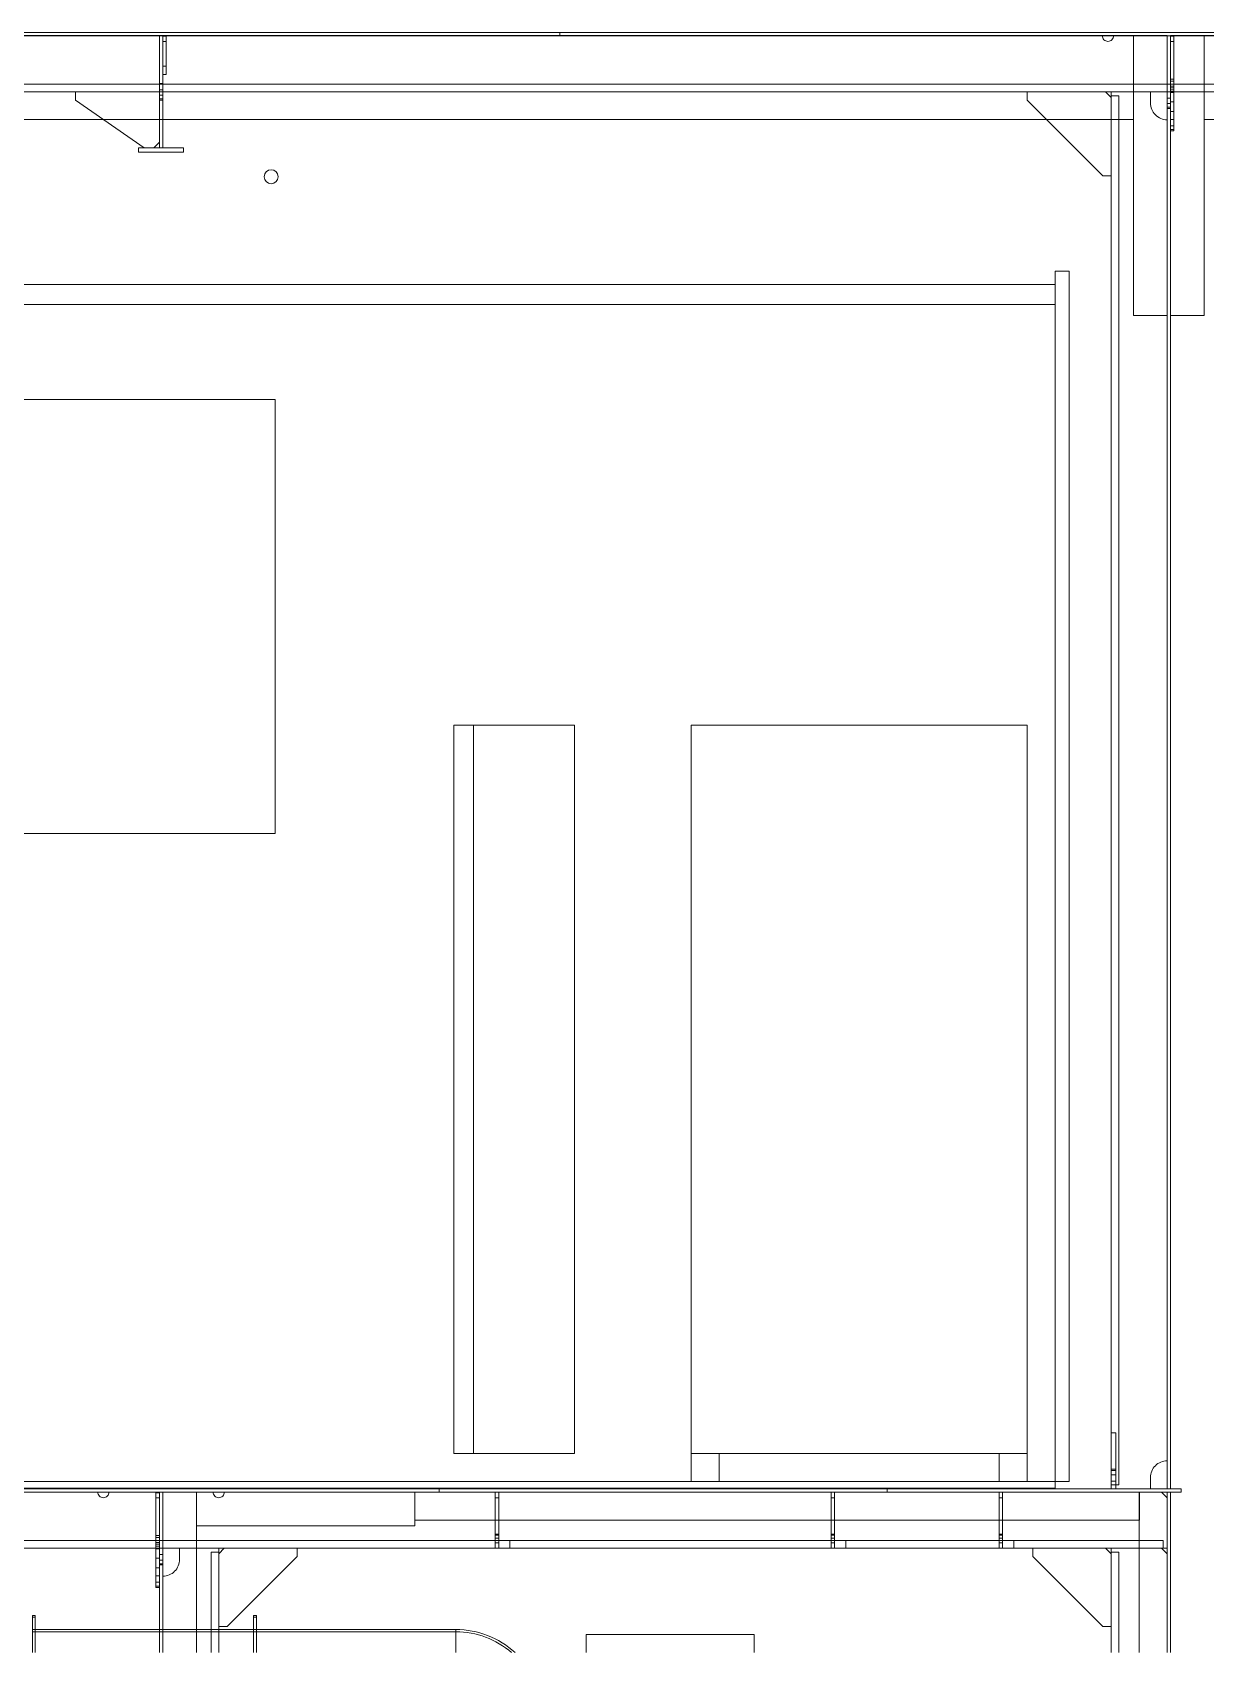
# Model space of a CAD drawing. Header units: millimetres. Extents: x -35117 to 70520, y -28859 to 27816.
# Drawn here: x -31707 to -29612, y -3659 to -767 of the extents above; entities that cross this region are included whole.
import ezdxf

# ---------------------------------------------------------------- set-up
doc = ezdxf.new("R2010")
doc.units = ezdxf.units.MM
for name, color, linetype in [('-1102', 7, 'Continuous'), ('-1103', 7, 'Continuous'), ('-1109', 7, 'Continuous'), ('-1113', 7, 'Continuous'), ('-1114', 7, 'Continuous'), ('-1513', 7, 'Continuous'), ('-1602', 7, 'Continuous'), ('1', 7, 'Continuous')]:
    doc.layers.add(name, color=color, linetype=linetype)

msp = doc.modelspace()

# ---------------------------------------------------------------- linework, layer by layer
at = {"layer": '-1102', "color": 3, "lineweight": 0}
for p, q in [((-31474.336, -772.966), (-31480.335, -772.966)), ((-31480.335, -772.966), (-31480.335, -972.966)), ((-31480.335, -772.966), (-31474.336, -772.966)), ((-31480.335, -857.966), (-31480.335, -772.966)), ((-31474.336, -972.966), (-31474.336, -772.966)), ((-31474.336, -772.966), (-31474.336, -857.966)), ((-29674.336, -772.966), (-29680.335, -772.966)), ((-29680.335, -772.966), (-29680.335, -3366.966)), ((-29680.335, -772.966), (-29674.336, -772.966)), ((-29680.335, -872.966), (-29680.335, -772.966)), ((-29674.336, -3366.966), (-29674.336, -772.966)), ((-29674.336, -772.966), (-29674.336, -872.966)), ((-31480.335, -857.966), (-31474.336, -857.966)), ((-31480.335, -869.447), (-31480.335, -857.966)), ((-31474.336, -857.966), (-31474.336, -869.447)), ((-31480.335, -869.447), (-31474.336, -869.447)), ((-31480.335, -879.179), (-31480.335, -869.447)), ((-31480.335, -879.179), (-31474.336, -879.179)), ((-31480.335, -885.683), (-31480.335, -879.179)), ((-31480.335, -885.683), (-31474.336, -885.683)), ((-31480.335, -887.966), (-31480.335, -885.683)), ((-31474.336, -887.966), (-31480.335, -887.966)), ((-31474.336, -869.447), (-31474.336, -879.179)), ((-31474.336, -879.179), (-31474.336, -885.683)), ((-31474.336, -885.683), (-31474.336, -887.966)), ((-29680.335, -872.966), (-29674.336, -872.966)), ((-29680.335, -884.446), (-29680.335, -872.966)), ((-29680.335, -884.446), (-29674.336, -884.446)), ((-29680.335, -894.179), (-29680.335, -884.446)), ((-29680.335, -894.179), (-29674.336, -894.179)), ((-29680.335, -900.683), (-29680.335, -894.179)), ((-29674.336, -872.966), (-29674.336, -884.446)), ((-29674.336, -884.446), (-29674.336, -894.179)), ((-29674.336, -894.179), (-29674.336, -900.683)), ((-29680.335, -900.683), (-29674.336, -900.683)), ((-29680.335, -902.966), (-29680.335, -900.683)), ((-29674.336, -902.966), (-29680.335, -902.966)), ((-29674.336, -900.683), (-29674.336, -902.966)), ((-31480.335, -972.966), (-31474.336, -972.966)), ((-31474.336, -3372.966), (-31480.335, -3372.966)), ((-31480.335, -3372.966), (-31474.336, -3372.966)), ((-31480.335, -3472.966), (-31480.335, -3372.966)), ((-31480.335, -3372.966), (-31480.335, -3659.428)), ((-31474.336, -3372.966), (-31474.336, -3472.966)), ((-31474.336, -3659.428), (-31474.336, -3372.966)), ((-29680.335, -3366.966), (-29674.336, -3366.966)), ((-29680.335, -3372.966), (-29680.335, -3659.428)), ((-31480.335, -3472.966), (-31474.336, -3472.966)), ((-31480.335, -3484.446), (-31480.335, -3472.966)), ((-31480.335, -3484.446), (-31474.336, -3484.446)), ((-31480.335, -3494.179), (-31480.335, -3484.446)), ((-31480.335, -3494.179), (-31474.336, -3494.179)), ((-31480.335, -3500.683), (-31480.335, -3494.179)), ((-31474.336, -3472.966), (-31474.336, -3484.446)), ((-31474.336, -3484.446), (-31474.336, -3494.179)), ((-31474.336, -3494.179), (-31474.336, -3500.683)), ((-31480.335, -3500.683), (-31474.336, -3500.683)), ((-31480.335, -3502.966), (-31480.335, -3500.683)), ((-31474.336, -3502.966), (-31480.335, -3502.966)), ((-31474.336, -3500.683), (-31474.336, -3502.966))]:
    msp.add_line(p, q, dxfattribs=at)
for points in [[(-32335.334, -772.966), (-30765.336, -772.966), (-30765.336, -766.966), (-32335.334, -766.966), (-32335.334, -772.966)], [(-30765.336, -772.966), (-29265.336, -772.966), (-29265.336, -766.966), (-30765.336, -766.966), (-30765.336, -772.966)], [(-30980.335, -3372.966), (-32180.335, -3372.966), (-32180.335, -3366.966), (-30980.335, -3366.966), (-30980.335, -3372.966)], [(-30180.335, -3372.966), (-30980.335, -3372.966), (-30980.335, -3366.966), (-30180.335, -3366.966), (-30180.335, -3372.966)], [(-29655.335, -3372.966), (-30180.335, -3372.966), (-30180.335, -3366.966), (-29655.335, -3366.966), (-29655.335, -3372.966)], [(-29674.336, -3659.428), (-29674.336, -3372.966), (-29680.335, -3372.966)]]:
    msp.add_lwpolyline(points, dxfattribs=at)
at = {"layer": '-1103', "color": 7, "lineweight": 0}
for p, q in [((-31474.336, -773.967), (-31468.336, -773.967)), ((-31474.336, -826.966), (-31474.336, -773.967)), ((-31474.336, -773.967), (-31468.336, -773.967)), ((-31474.336, -782.966), (-31474.336, -773.967)), ((-31468.336, -773.967), (-31468.336, -826.966)), ((-31468.336, -773.967), (-31468.336, -782.966)), ((-29674.336, -773.967), (-29668.336, -773.967)), ((-29674.336, -872.966), (-29674.336, -773.967)), ((-29674.336, -773.967), (-29668.336, -773.967)), ((-29674.336, -782.966), (-29674.336, -773.967)), ((-29668.336, -773.967), (-29668.336, -872.966)), ((-29668.336, -773.967), (-29668.336, -782.966)), ((-31468.336, -782.966), (-31474.336, -782.966)), ((-31474.336, -841.966), (-31474.336, -782.966)), ((-31468.336, -782.966), (-31468.336, -841.966)), ((-29668.336, -782.966), (-29674.336, -782.966)), ((-29674.336, -850.646), (-29674.336, -782.966)), ((-29668.336, -782.966), (-29668.336, -850.646)), ((-31468.336, -826.966), (-31474.336, -826.966)), ((-31474.336, -841.966), (-31474.336, -826.966)), ((-31468.336, -826.966), (-31468.336, -841.966)), ((-31468.336, -841.966), (-31474.336, -841.966)), ((-31468.336, -841.966), (-31474.336, -841.966)), ((-29668.336, -850.646), (-29674.336, -850.646)), ((-29674.336, -854.11), (-29674.336, -850.646)), ((-29668.336, -854.11), (-29674.336, -854.11)), ((-29674.336, -862.771), (-29674.336, -854.11)), ((-29668.336, -862.771), (-29674.336, -862.771)), ((-29674.336, -865.669), (-29674.336, -862.771)), ((-29674.336, -865.669), (-29668.336, -865.669)), ((-29674.336, -869.519), (-29674.336, -865.669)), ((-29668.336, -850.646), (-29668.336, -854.11)), ((-29668.336, -854.11), (-29668.336, -862.771)), ((-29668.336, -862.771), (-29668.336, -865.669)), ((-29668.336, -865.669), (-29668.336, -869.519)), ((-29674.336, -869.519), (-29668.336, -869.519)), ((-29674.336, -872.726), (-29674.336, -869.519)), ((-29674.336, -872.726), (-29668.336, -872.726)), ((-29674.336, -873.967), (-29674.336, -872.726)), ((-29668.336, -872.966), (-29674.336, -872.966)), ((-29674.336, -891.084), (-29674.336, -872.966)), ((-29674.336, -873.967), (-29668.336, -873.967)), ((-29674.336, -942.966), (-29674.336, -873.967)), ((-29668.336, -891.084), (-29674.336, -891.084)), ((-29674.336, -907.966), (-29674.336, -891.084)), ((-29668.336, -869.519), (-29668.336, -872.726)), ((-29668.336, -872.726), (-29668.336, -873.967)), ((-29668.336, -872.966), (-29668.336, -891.084)), ((-29668.336, -873.967), (-29668.336, -942.966)), ((-29668.336, -891.084), (-29668.336, -907.966)), ((-29668.336, -907.966), (-29674.336, -907.966)), ((-29674.336, -922.464), (-29674.336, -907.966)), ((-29668.336, -922.464), (-29674.336, -922.464)), ((-29674.336, -933.587), (-29674.336, -922.464)), ((-29668.336, -907.966), (-29668.336, -922.464)), ((-29668.336, -922.464), (-29668.336, -933.587)), ((-29668.336, -933.587), (-29674.336, -933.587)), ((-29674.336, -940.582), (-29674.336, -933.587)), ((-29668.336, -940.582), (-29674.336, -940.582)), ((-29674.336, -942.966), (-29674.336, -940.582)), ((-29668.336, -942.966), (-29674.336, -942.966)), ((-29668.336, -942.966), (-29674.336, -942.966)), ((-29668.336, -933.587), (-29668.336, -940.582)), ((-29668.336, -940.582), (-29668.336, -942.966)), ((-31486.335, -3373.966), (-31480.335, -3373.966)), ((-31486.335, -3472.966), (-31486.335, -3373.966)), ((-31486.335, -3373.966), (-31480.335, -3373.966)), ((-31486.335, -3382.966), (-31486.335, -3373.966)), ((-31480.335, -3382.966), (-31486.335, -3382.966)), ((-31486.335, -3450.646), (-31486.335, -3382.966)), ((-31480.335, -3373.966), (-31480.335, -3472.966)), ((-31480.335, -3373.966), (-31480.335, -3382.966)), ((-31480.335, -3382.966), (-31480.335, -3450.646)), ((-31480.335, -3450.646), (-31486.335, -3450.646)), ((-31486.335, -3454.11), (-31486.335, -3450.646)), ((-31480.335, -3454.11), (-31486.335, -3454.11)), ((-31486.335, -3462.77), (-31486.335, -3454.11)), ((-31480.335, -3462.77), (-31486.335, -3462.77)), ((-31486.335, -3465.67), (-31486.335, -3462.77)), ((-31486.335, -3465.67), (-31480.335, -3465.67)), ((-31486.335, -3469.519), (-31486.335, -3465.67)), ((-31486.335, -3469.519), (-31480.335, -3469.519)), ((-31486.335, -3472.726), (-31486.335, -3469.519)), ((-31480.335, -3450.646), (-31480.335, -3454.11)), ((-31480.335, -3454.11), (-31480.335, -3462.77)), ((-31480.335, -3462.77), (-31480.335, -3465.67)), ((-31480.335, -3465.67), (-31480.335, -3469.519)), ((-31480.335, -3469.519), (-31480.335, -3472.726)), ((-31486.335, -3472.726), (-31480.335, -3472.726)), ((-31486.335, -3473.966), (-31486.335, -3472.726)), ((-31480.335, -3472.966), (-31486.335, -3472.966)), ((-31486.335, -3491.083), (-31486.335, -3472.966)), ((-31486.335, -3473.966), (-31480.335, -3473.966)), ((-31486.335, -3542.966), (-31486.335, -3473.966)), ((-31480.335, -3491.083), (-31486.335, -3491.083)), ((-31486.335, -3507.966), (-31486.335, -3491.083)), ((-31480.335, -3472.726), (-31480.335, -3473.966)), ((-31480.335, -3472.966), (-31480.335, -3491.083)), ((-31480.335, -3473.966), (-31480.335, -3542.966)), ((-31480.335, -3491.083), (-31480.335, -3507.966)), ((-31480.335, -3507.966), (-31486.335, -3507.966)), ((-31486.335, -3522.464), (-31486.335, -3507.966)), ((-31480.335, -3522.464), (-31486.335, -3522.464)), ((-31486.335, -3533.587), (-31486.335, -3522.464)), ((-31480.335, -3507.966), (-31480.335, -3522.464)), ((-31480.335, -3522.464), (-31480.335, -3533.587)), ((-31480.335, -3533.587), (-31486.335, -3533.587)), ((-31486.335, -3540.581), (-31486.335, -3533.587)), ((-31480.335, -3540.581), (-31486.335, -3540.581)), ((-31486.335, -3542.966), (-31486.335, -3540.581)), ((-31480.335, -3542.966), (-31486.335, -3542.966)), ((-31480.335, -3542.966), (-31486.335, -3542.966)), ((-31480.335, -3533.587), (-31480.335, -3540.581)), ((-31480.335, -3540.581), (-31480.335, -3542.966))]:
    msp.add_line(p, q, dxfattribs=at)
at = {"layer": '-1109', "color": 4, "lineweight": 0}
for p, q in [((-29772.337, -3266.966), (-29780.335, -3266.966)), ((-29780.335, -3266.966), (-29780.335, -3331.966)), ((-29772.337, -3331.966), (-29772.337, -3266.966)), ((-29780.335, -3331.966), (-29772.337, -3331.966)), ((-29780.335, -3331.966), (-29780.335, -3334.63)), ((-29780.335, -3334.63), (-29772.337, -3334.63)), ((-29780.335, -3334.63), (-29780.335, -3342.218)), ((-29780.335, -3342.218), (-29772.337, -3342.218)), ((-29780.335, -3342.218), (-29780.335, -3353.572)), ((-29780.335, -3353.572), (-29772.337, -3353.572)), ((-29780.335, -3353.572), (-29780.335, -3366.966)), ((-29772.337, -3334.63), (-29772.337, -3331.966)), ((-29772.337, -3342.218), (-29772.337, -3334.63)), ((-29772.337, -3353.572), (-29772.337, -3342.218)), ((-29772.337, -3366.966), (-29772.337, -3353.572)), ((-29780.335, -3366.966), (-29772.337, -3366.966))]:
    msp.add_line(p, q, dxfattribs=at)
at = {"layer": '-1109', "color": 1, "lineweight": 0}
for p, q in [((-30880.335, -3372.966), (-30874.336, -3372.966)), ((-30880.335, -3382.966), (-30880.335, -3372.966)), ((-30880.335, -3382.966), (-30874.336, -3382.966)), ((-30880.335, -3447.966), (-30880.335, -3382.966)), ((-30874.336, -3372.966), (-30874.336, -3382.966)), ((-30874.336, -3382.966), (-30874.336, -3447.966)), ((-30280.335, -3372.966), (-30274.336, -3372.966)), ((-30280.335, -3382.966), (-30280.335, -3372.966)), ((-30280.335, -3382.966), (-30274.336, -3382.966)), ((-30280.335, -3447.966), (-30280.335, -3382.966)), ((-30274.336, -3372.966), (-30274.336, -3382.966)), ((-30274.336, -3382.966), (-30274.336, -3447.966)), ((-29980.335, -3372.966), (-29974.336, -3372.966)), ((-29980.335, -3382.966), (-29980.335, -3372.966)), ((-29980.335, -3382.966), (-29974.336, -3382.966)), ((-29980.335, -3447.966), (-29980.335, -3382.966)), ((-29974.336, -3372.966), (-29974.336, -3382.966)), ((-29974.336, -3382.966), (-29974.336, -3447.966)), ((-30874.336, -3447.966), (-30880.335, -3447.966)), ((-30880.335, -3447.966), (-30874.336, -3447.966)), ((-30880.335, -3449.868), (-30880.335, -3447.966)), ((-30874.336, -3449.868), (-30880.335, -3449.868)), ((-30880.335, -3455.288), (-30880.335, -3449.868)), ((-30874.336, -3455.288), (-30880.335, -3455.288)), ((-30880.335, -3463.4), (-30880.335, -3455.288)), ((-30874.336, -3463.4), (-30880.335, -3463.4)), ((-30880.335, -3472.966), (-30880.335, -3463.4)), ((-30874.336, -3447.966), (-30874.336, -3449.868)), ((-30874.336, -3449.868), (-30874.336, -3455.288)), ((-30874.336, -3455.288), (-30874.336, -3463.4)), ((-30874.336, -3463.4), (-30874.336, -3472.966)), ((-30274.336, -3447.966), (-30280.335, -3447.966)), ((-30280.335, -3447.966), (-30274.336, -3447.966)), ((-30280.335, -3449.868), (-30280.335, -3447.966)), ((-30274.336, -3449.868), (-30280.335, -3449.868)), ((-30280.335, -3455.288), (-30280.335, -3449.868)), ((-30274.336, -3455.288), (-30280.335, -3455.288)), ((-30280.335, -3463.4), (-30280.335, -3455.288)), ((-30274.336, -3463.4), (-30280.335, -3463.4)), ((-30280.335, -3472.966), (-30280.335, -3463.4)), ((-30274.336, -3447.966), (-30274.336, -3449.868)), ((-30274.336, -3449.868), (-30274.336, -3455.288)), ((-30274.336, -3455.288), (-30274.336, -3463.4)), ((-30274.336, -3463.4), (-30274.336, -3472.966)), ((-29974.336, -3447.966), (-29980.335, -3447.966)), ((-29980.335, -3447.966), (-29974.336, -3447.966)), ((-29980.335, -3449.868), (-29980.335, -3447.966)), ((-29974.336, -3449.868), (-29980.335, -3449.868)), ((-29980.335, -3455.288), (-29980.335, -3449.868)), ((-29974.336, -3455.288), (-29980.335, -3455.288)), ((-29980.335, -3463.4), (-29980.335, -3455.288)), ((-29974.336, -3463.4), (-29980.335, -3463.4)), ((-29980.335, -3472.966), (-29980.335, -3463.4)), ((-29974.336, -3447.966), (-29974.336, -3449.868)), ((-29974.336, -3449.868), (-29974.336, -3455.288)), ((-29974.336, -3455.288), (-29974.336, -3463.4)), ((-29974.336, -3463.4), (-29974.336, -3472.966)), ((-30874.336, -3472.966), (-30880.335, -3472.966)), ((-30274.336, -3472.966), (-30280.335, -3472.966)), ((-29974.336, -3472.966), (-29980.335, -3472.966))]:
    msp.add_line(p, q, dxfattribs=at)
for points in [[(-29584.336, -772.966), (-29776.335, -772.966, -0.19890833), (-29779.264, -780.036, -0.19890833), (-29786.335, -782.966, -0.19890833), (-29793.406, -780.036, -0.19890833), (-29796.336, -772.966), (-32186.335, -772.966), (-32186.335, -872.966), (-24345.335, -872.966)], [(-29680.335, -3316.966), (-29680.335, -922.966, -0.19891845), (-29701.548, -914.18, -0.19891234), (-29710.334, -892.966), (-29710.334, -872.966), (-29780.335, -872.966), (-29780.335, -3366.966), (-29710.334, -3366.966), (-29710.334, -3346.966, -0.19891845), (-29701.548, -3325.753, -0.19891338), (-29680.335, -3316.966, -0.19891338)], [(-29690.336, -3372.966), (-31364.335, -3372.966, -0.19892664), (-31367.265, -3380.036, -0.19890833), (-31374.336, -3382.966, -0.19890833), (-31381.407, -3380.036, -0.19892664), (-31384.336, -3372.966), (-31570.335, -3372.966, -0.19892664), (-31573.265, -3380.036, -0.19890833), (-31580.335, -3382.966, -0.19890833), (-31587.406, -3380.036, -0.19892664), (-31590.336, -3372.966), (-31730.335, -3372.966), (-31730.335, -3472.966), (-29680.335, -3472.966), (-29680.335, -3382.966), (-29690.336, -3372.966)], [(-31474.336, -3659.428), (-31474.336, -3522.966, 0.19891338), (-31453.123, -3514.179, 0.19890833), (-31444.334, -3492.966), (-31444.334, -3472.966), (-31374.336, -3472.966), (-31374.336, -3659.428)]]:
    msp.add_lwpolyline(points, format="xyb", dxfattribs=at)
for points in [[(-24352.485, -872.966), (-32186.335, -872.966), (-32186.335, -859.574), (-24352.485, -859.574), (-24352.485, -872.966)], [(-29780.335, -3359.816), (-29780.335, -880.117), (-29766.944, -880.117), (-29766.944, -3359.816), (-29780.335, -3359.816)], [(-29687.486, -3472.966), (-31730.335, -3472.966), (-31730.335, -3459.574), (-29687.486, -3459.574), (-29687.486, -3472.966)], [(-30854.335, -3472.966), (-30874.336, -3472.966), (-30874.336, -3459.574), (-30854.335, -3459.574), (-30854.335, -3472.966)], [(-30254.335, -3472.966), (-30274.336, -3472.966), (-30274.336, -3459.574), (-30254.335, -3459.574), (-30254.335, -3472.966)], [(-29954.335, -3472.966), (-29974.336, -3472.966), (-29974.336, -3459.574), (-29954.335, -3459.574), (-29954.335, -3472.966)], [(-31374.336, -3659.428), (-31374.336, -3480.117), (-31387.727, -3480.117), (-31387.727, -3659.428)], [(-29680.335, -3659.428), (-29680.335, -3482.966), (-29690.336, -3472.966), (-29780.335, -3472.966), (-29780.335, -3659.428)], [(-29780.335, -3659.428), (-29780.335, -3480.117), (-29766.944, -3480.117), (-29766.944, -3659.428)]]:
    msp.add_lwpolyline(points, dxfattribs=at)
at = {"layer": '-1109', "color": 4, "lineweight": 0}
msp.add_lwpolyline([(-29780.335, -3366.966), (-29780.335, -3266.966), (-29772.337, -3266.966), (-29772.337, -3366.966), (-29780.335, -3366.966)], dxfattribs=at)
at = {"layer": '-1113', "color": 1, "lineweight": 0}
msp.add_lwpolyline([(-31437.336, -980.966), (-31517.335, -980.966), (-31517.335, -972.966), (-31437.336, -972.966), (-31437.336, -980.966)], dxfattribs=at)
at = {"layer": '-1114', "color": 4, "lineweight": 0}
for points in [[(-31480.335, -872.966), (-31480.335, -962.966), (-31490.336, -972.966), (-31507.334, -972.966), (-31630.335, -887.966), (-31630.335, -872.966), (-31480.335, -872.966)], [(-29780.335, -882.966), (-29780.335, -1022.966), (-29795.335, -1022.966), (-29930.335, -887.966), (-29930.335, -872.966), (-29790.336, -872.966), (-29780.335, -882.966)], [(-31364.335, -3472.966), (-31234.336, -3472.966), (-31234.336, -3487.966), (-31359.336, -3612.966), (-31374.336, -3612.966), (-31374.336, -3482.966), (-31364.335, -3472.966)], [(-29790.336, -3472.966), (-29920.335, -3472.966), (-29920.335, -3487.966), (-29795.335, -3612.966), (-29780.335, -3612.966), (-29780.335, -3482.966), (-29790.336, -3472.966)]]:
    msp.add_lwpolyline(points, dxfattribs=at)
at = {"layer": '-1513', "color": 34, "lineweight": 0}
for p, q in [((-32613.847, -772.63), (-29740.351, -772.63)), ((-29740.351, -922.63), (-29740.351, -772.63)), ((-29740.351, -772.63), (-29740.345, -772.63)), ((-29740.345, -772.63), (-29740.345, -922.63)), ((-29740.336, -1272.626), (-29740.336, -772.624)), ((-29680.335, -1272.626), (-29680.335, -772.627)), ((-29680.335, -1272.626), (-29680.335, -772.627)), ((-29614.32, -1272.63), (-29614.32, -772.63)), ((-29614.32, -772.63), (-29614.32, -1272.63)), ((-29740.351, -922.63), (-32613.847, -922.63)), ((-29740.345, -922.63), (-29740.351, -922.63)), ((-29740.336, -1272.626), (-29680.335, -1272.626)), ((-29614.32, -1272.63), (-29674.32, -1272.63))]:
    msp.add_line(p, q, dxfattribs=at)
at = {"layer": '-1513', "color": 231, "lineweight": 0}
for p, q in [((-29855.345, -3353.964), (-29855.345, -1192.927)), ((-29855.345, -1192.927), (-29855.345, -3353.964)), ((-32473.683, -1216.927), (-29880.348, -1216.927)), ((-29880.348, -1216.927), (-29880.348, -1252.927)), ((-29880.348, -1252.927), (-32473.683, -1252.927)), ((-32473.683, -3353.941), (-29880.348, -3353.941)), ((-29880.348, -3353.941), (-29880.348, -3365.94)), ((-29855.345, -3353.964), (-29880.345, -3353.964)), ((-29880.348, -3365.94), (-32473.683, -3365.94))]:
    msp.add_line(p, q, dxfattribs=at)
at = {"layer": '-1513', "color": 1, "lineweight": 0}
for p, q in [((-31414.265, -3372.943), (-31474.266, -3372.943)), ((-31474.266, -3372.943), (-31474.266, -3659.428)), ((-31414.265, -3372.943), (-31414.265, -3659.428)), ((-31414.265, -3659.428), (-31414.265, -3372.943)), ((-31024.064, -3373.089), (-31414.265, -3373.089)), ((-29730.155, -3373.089), (-31024.232, -3373.089)), ((-31024.214, -3373.089), (-31024.214, -3423.089)), ((-31024.095, -3373.089), (-31024.095, -3433.089)), ((-29730.223, -3659.428), (-29730.223, -3372.95)), ((-29730.223, -3659.428), (-29730.223, -3372.95)), ((-29730.18, -3373.089), (-29730.155, -3373.089)), ((-29730.18, -3423.089), (-29730.18, -3373.089)), ((-29680.223, -3372.946), (-29680.223, -3659.428)), ((-31024.214, -3423.089), (-29730.18, -3423.089))]:
    msp.add_line(p, q, dxfattribs=at)
at = {"layer": '-1513', "color": 34, "lineweight": 0}
for points in [[(-29740.336, -772.624), (-29680.335, -772.624), (-29680.335, -772.627)], [(-29740.336, -772.624), (-29740.336, -772.627), (-29740.336, -1272.626)], [(-29674.32, -1272.63), (-29674.32, -772.63), (-29614.32, -772.63)], [(-27346.412, -922.63), (-29614.332, -922.63), (-29614.332, -772.63), (-27346.412, -772.63), (-27346.412, -922.63)]]:
    msp.add_lwpolyline(points, dxfattribs=at)
at = {"layer": '-1513', "color": 231, "lineweight": 0}
msp.add_lwpolyline([(-29880.345, -3353.964), (-29880.345, -1192.927), (-29855.345, -1192.927)], dxfattribs=at)
at = {"layer": '-1513', "color": 1, "lineweight": 0}
for points in [[(-31414.265, -3373.089), (-31024.095, -3373.089), (-31024.064, -3373.089)], [(-31024.095, -3433.089), (-31414.265, -3433.089), (-31414.265, -3373.089)], [(-31024.214, -3423.089), (-31024.232, -3423.089), (-31024.232, -3373.089)], [(-31024.232, -3373.089), (-31024.214, -3373.089), (-29730.18, -3373.089)], [(-29730.223, -3372.95), (-29730.223, -3372.946), (-29680.223, -3372.946)], [(-29680.223, -3659.428), (-29680.223, -3372.95), (-29680.223, -3372.946)]]:
    msp.add_lwpolyline(points, dxfattribs=at)
at = {"layer": '-1602', "color": 6, "lineweight": 0}
msp.add_lwpolyline([(-30717.958, -3659.428), (-30717.958, -3627.38), (-30417.958, -3627.38), (-30417.958, -3659.428)], dxfattribs=at)
at = {"color": 1, "lineweight": 0}
for p, q in [((-31707.081, -3593.204), (-31702.082, -3593.204)), ((-31707.081, -3659.428), (-31707.081, -3593.204)), ((-31707.081, -3595.909), (-31702.082, -3595.909)), ((-31702.082, -3593.204), (-31702.082, -3659.428)), ((-31312.083, -3593.204), (-31307.081, -3593.204)), ((-31312.083, -3659.428), (-31312.083, -3593.204)), ((-31312.083, -3595.909), (-31307.081, -3595.909)), ((-31307.081, -3593.204), (-31307.081, -3659.428))]:
    msp.add_line(p, q, dxfattribs=at)
at = {"color": 4, "lineweight": 0}
for p, q in [((-31707.081, -3618.204), (-31307.081, -3618.204)), ((-31707.081, -3659.428), (-31707.081, -3618.204)), ((-31707.081, -3622.273), (-31307.081, -3622.273)), ((-30950.77, -3618.204), (-31307.081, -3618.204)), ((-31307.081, -3659.428), (-31307.081, -3618.204)), ((-31307.081, -3618.204), (-31307.081, -3659.428)), ((-30950.77, -3622.273), (-31307.081, -3622.273)), ((-30950.77, -3659.428), (-30950.77, -3618.204)), ((-30950.77, -3618.204), (-30950.77, -3659.428))]:
    msp.add_line(p, q, dxfattribs=at)
at = {"color": 123, "lineweight": 0}
msp.add_lwpolyline([(-31280.677, -1037.033, -1), (-31280.677, -1012.033, -1), (-31280.677, -1037.033, -1)], format="xyb", dxfattribs=at)
at = {"color": 4, "lineweight": 0}
for centre, radius, start, end in [((-30950.77, -3774.204), 156, 47.370163, 89.999733), ((-30950.77, -3774.202), 151.929, 49.064194, 89.999756)]:
    msp.add_arc(centre, radius, start, end, dxfattribs=at)
at = {"layer": '1', "color": 251, "lineweight": 0}
for p, q in [((-30954.614, -3303.964), (-30954.614, -2003.964)), ((-30954.614, -2003.964), (-30919.258, -2003.964)), ((-30919.258, -3303.964), (-30919.258, -2003.964)), ((-30739.006, -2003.964), (-30919.258, -2003.964)), ((-30739.006, -3303.964), (-30739.006, -2003.964)), ((-30919.258, -3303.964), (-30954.614, -3303.964)), ((-30739.006, -3303.964), (-30919.258, -3303.964))]:
    msp.add_line(p, q, dxfattribs=at)
at = {"layer": '1', "color": 121, "lineweight": 0}
for p, q in [((-30530.349, -3303.964), (-30480.349, -3303.964)), ((-30530.349, -3303.964), (-30530.349, -3353.964)), ((-30480.349, -3303.964), (-30480.349, -3353.964)), ((-29980.349, -3303.964), (-29930.349, -3303.964)), ((-29980.349, -3303.964), (-29980.349, -3353.964)), ((-29930.349, -3303.964), (-29930.349, -3353.964)), ((-30480.349, -3353.964), (-30530.349, -3353.964)), ((-29930.349, -3353.964), (-29980.349, -3353.964))]:
    msp.add_line(p, q, dxfattribs=at)
at = {"layer": '1', "color": 251, "lineweight": 0}
msp.add_lwpolyline([(-31873.679, -1422.12), (-31873.679, -2197.12), (-31273.68, -2197.12), (-31273.68, -1422.12), (-31873.679, -1422.12)], dxfattribs=at)
at = {"layer": '1', "color": 133, "lineweight": 0}
msp.add_lwpolyline([(-29930.349, -3303.964), (-30530.349, -3303.964), (-30530.349, -2003.964), (-29930.349, -2003.964), (-29930.349, -3303.964)], dxfattribs=at)

doc.saveas('drawing.dxf')
